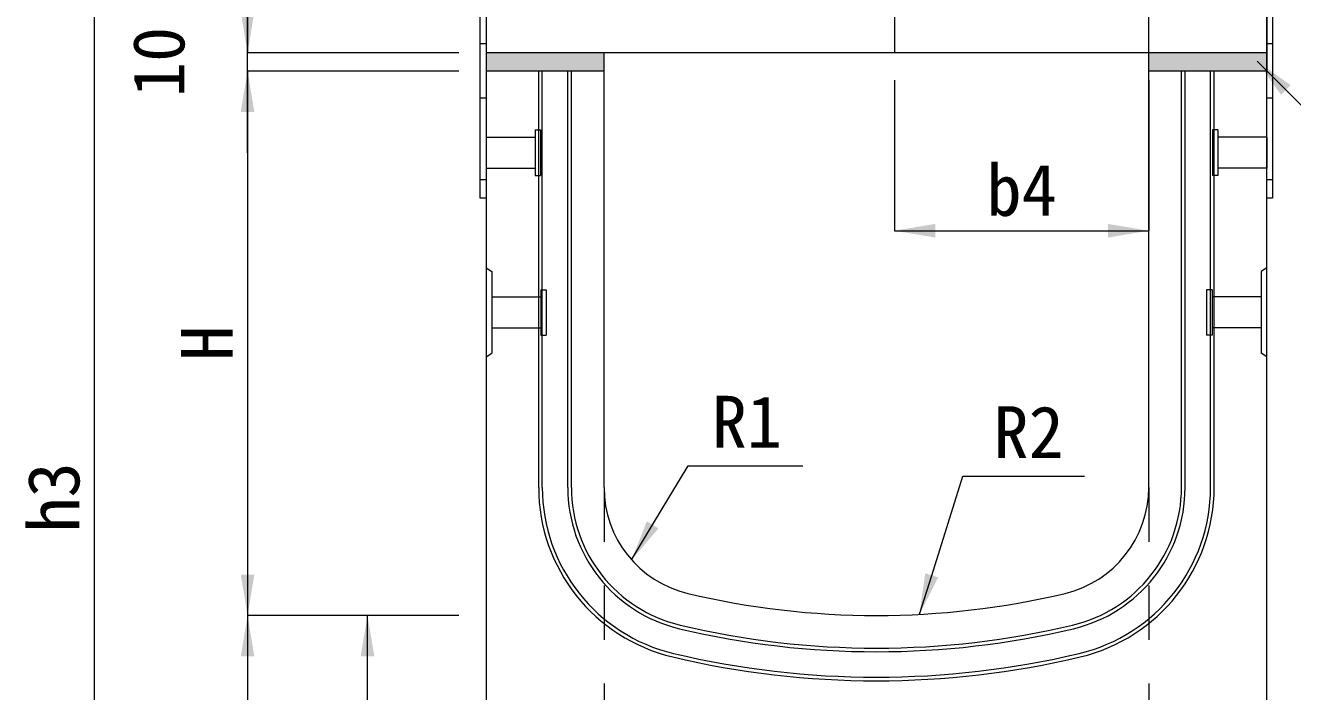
# Model space of a CAD drawing. Units: millimetres, scale not verified. Extents: x 289 to 42849, y -1182 to 27464.
# Drawn here: x 20234 to 20932, y 21139 to 21507 of the extents above; entities that cross this region are included whole.
import ezdxf
from ezdxf.enums import TextEntityAlignment as Align

# ---------------------------------------------------------------- set-up
doc = ezdxf.new("R2010")
doc.units = ezdxf.units.MM
doc.header["$LTSCALE"] = 40
doc.linetypes.add('USER2', pattern=[1.35, 0.75, -0.6])
for name, color, linetype, lineweight in [('0_2', 7, 'Continuous', 20), ('インサート', 3, 'USER2', 5), ('寸法線', 7, 'Continuous', 9), ('本体', 2, 'Continuous', 9), ('ﾊｯﾁﾝｸﾞ', 7, 'Continuous', 5)]:
    doc.layers.add(name, color=color, linetype=linetype, lineweight=lineweight)
doc.styles.add('ＭＳ ゴシック', font='')
doc.styles.get('ＭＳ ゴシック').set_extended_font_data('MS Gothic')

# ---------------------------------------------------------------- blocks, each defined once
blk = doc.blocks.new('filled_arrow')
at = {"color": 0, "linetype": 'Continuous', "lineweight": -2}
blk.add_solid([(7.5, 1.25), (0, 0), (7.5, -1.25)], dxfattribs=at)

msp = doc.modelspace()

# ---------------------------------------------------------------- hatches: boundary and pattern name
at = {"layer": 'ﾊｯﾁﾝｸﾞ'}
for points in [[(20488.12, 21491.37), (20488.12, 21481.37), (20553.12, 21481.37), (20553.12, 21491.37)], [(20918.12, 21481.37), (20918.12, 21491.37), (20853.12, 21491.37), (20853.12, 21481.37)]]:
    msp.add_hatch(color=8, dxfattribs=at).paths.add_polyline_path(points)

# ---------------------------------------------------------------- linework, layer by layer
at = {"layer": '0_2', "linetype": 'USER2', "lineweight": 9}
for p, q in [((20488.12, 21496.37), (20484.92, 21496.37)), ((20921.32, 21496.37), (20918.12, 21496.37)), ((20488.12, 21466.38), (20484.92, 21466.38)), ((20921.32, 21466.38), (20918.12, 21466.38)), ((20488.12, 21421.37), (20484.92, 21421.37)), ((20921.32, 21421.37), (20918.12, 21421.37))]:
    msp.add_line(p, q, dxfattribs=at)
at = {"layer": '0_2', "lineweight": 9}
for p in [(20422.86, 21031.38), (20473.12, 21181.37)]:
    msp.add_line(p, (20422.86, 21181.37), dxfattribs=at)
for points in [[(20484.92, 21411.37), (20484.92, 21551.38), (20488.12, 21551.38), (20488.12, 21411.37)], [(20918.12, 21411.37), (20918.12, 21551.38), (20921.32, 21551.38), (20921.32, 21411.37)]]:
    msp.add_lwpolyline(points, close=True, dxfattribs=at)
at = {"layer": 'インサート'}
for p, q in [((20515.12, 21448.87), (20515.12, 21423.87)), ((20515.12, 21448.87), (20518.12, 21448.87)), ((20518.12, 21448.87), (20518.12, 21423.87)), ((20888.12, 21448.87), (20888.12, 21423.87)), ((20891.12, 21448.87), (20888.12, 21448.87)), ((20891.12, 21448.87), (20891.12, 21423.87)), ((20488.12, 21444.87), (20488.12, 21427.87)), ((20488.12, 21444.87), (20515.12, 21444.87)), ((20918.12, 21444.87), (20891.12, 21444.87)), ((20918.12, 21444.87), (20918.12, 21427.87)), ((20488.12, 21427.87), (20515.12, 21427.87)), ((20918.12, 21427.87), (20891.12, 21427.87)), ((20515.12, 21423.87), (20518.12, 21423.87)), ((20891.12, 21423.87), (20888.12, 21423.87)), ((20491.32, 21356.87), (20491.32, 21339.87)), ((20491.32, 21356.87), (20518.32, 21356.87)), ((20518.32, 21360.87), (20518.32, 21335.87)), ((20518.32, 21360.87), (20521.32, 21360.87)), ((20521.32, 21360.87), (20521.32, 21335.87)), ((20884.91, 21360.87), (20884.91, 21335.87)), ((20887.92, 21360.87), (20884.91, 21360.87)), ((20887.92, 21360.87), (20887.92, 21335.87)), ((20914.92, 21356.87), (20887.92, 21356.87)), ((20914.92, 21356.87), (20914.92, 21339.87)), ((20491.32, 21339.87), (20518.32, 21339.87)), ((20518.32, 21335.87), (20521.32, 21335.87)), ((20887.92, 21335.87), (20884.91, 21335.87)), ((20914.92, 21339.87), (20887.92, 21339.87))]:
    msp.add_line(p, q, dxfattribs=at)
at = {"layer": '寸法線'}
for p, q in [((20272.46, 20931.38), (20272.46, 21561.37)), ((20356.82, 21561.37), (20356.82, 21491.37)), ((20356.82, 21436.37), (20356.82, 21536.37)), ((20473.12, 21491.37), (20356.82, 21491.37)), ((20473.12, 21491.37), (20356.82, 21491.37)), ((20356.82, 21481.37), (20356.82, 21181.37)), ((20473.12, 21481.37), (20356.82, 21481.37)), ((20473.12, 21481.37), (20356.82, 21481.37)), ((20713.01, 21476.37), (20713.01, 21393.36)), ((20853.12, 21476.37), (20853.12, 21393.36)), ((20713.01, 21393.36), (20853.12, 21393.36)), ((20473.12, 21181.37), (20356.82, 21181.37)), ((20356.82, 21181.37), (20356.82, 20931.38)), ((20473.12, 21181.37), (20356.82, 21181.37))]:
    msp.add_line(p, q, dxfattribs=at)
for points in [[(20912.7, 21486.79), (21025.78, 21373.71), (21191.39, 21373.71)], [(20568.31, 21212), (20579.88, 21231.29), (20599.37, 21263.77), (20662.64, 21263.77)], [(20726.83, 21182), (20733.57, 21203.47), (20750.69, 21258.06), (20817.79, 21258.06)]]:
    msp.add_lwpolyline(points, dxfattribs=at)
at = {"layer": '本体', "lineweight": 20}
for p, q in [((20918.12, 21617.51), (20918.12, 21481.37)), ((20488.12, 21555.49), (20488.12, 21481.37)), ((20918.12, 21491.37), (20488.12, 21491.37)), ((20553.12, 21481.37), (20553.12, 21491.37)), ((20853.12, 21481.37), (20853.12, 21491.37)), ((20488.12, 21481.37), (20488.12, 20931.38)), ((20553.12, 21481.37), (20488.12, 21481.37)), ((20553.12, 21251.9), (20553.12, 21481.37)), ((20853.12, 21251.9), (20853.12, 21481.37)), ((20918.12, 21481.37), (20853.12, 21481.37)), ((20918.12, 20931.38), (20918.12, 21481.37))]:
    msp.add_line(p, q, dxfattribs=at)
at = {"layer": '本体', "linetype": 'USER2'}
for p, q in [((20853.12, 21491.37), (20853.12, 21572.2)), ((20713.01, 21569.4), (20713.01, 21491.37)), ((20553.12, 21251.9), (20553.12, 21031.38)), ((20853.12, 21251.9), (20853.12, 21031.38))]:
    msp.add_line(p, q, dxfattribs=at)
at = {"layer": '本体', "color": 4, "lineweight": 5}
for p, q in [((20517.12, 21251.9), (20517.12, 21481.37)), ((20519.12, 21251.9), (20519.12, 21481.37)), ((20533.12, 21251.9), (20533.12, 21481.37)), ((20535.12, 21251.9), (20535.12, 21481.37)), ((20871.12, 21251.9), (20871.12, 21481.37)), ((20873.12, 21251.9), (20873.12, 21481.37)), ((20887.12, 21251.9), (20887.12, 21481.37)), ((20889.12, 21251.9), (20889.12, 21481.37))]:
    msp.add_line(p, q, dxfattribs=at)
at = {"layer": '本体', "color": 4}
for p, q in [((20488.12, 21372.87), (20491.32, 21370.87)), ((20491.32, 21370.87), (20491.32, 21325.87)), ((20918.12, 21372.87), (20914.92, 21370.87)), ((20914.92, 21370.87), (20914.92, 21325.87)), ((20488.12, 21323.87), (20491.32, 21325.87)), ((20918.12, 21323.87), (20914.92, 21325.87))]:
    msp.add_line(p, q, dxfattribs=at)
at = {"layer": '本体', "color": 4, "lineweight": 5}
for centre, radius, start, end in [((20613.12, 21251.9), 96, 180, 256.6577), ((20613.12, 21251.9), 94, 180, 256.6577), ((20613.12, 21251.9), 80, 180, 256.6577), ((20613.12, 21251.9), 78, 180, 256.6577), ((20793.12, 21251.9), 78, 283.34224, 0), ((20793.12, 21251.9), 80, 283.34224, 0), ((20793.12, 21251.9), 94, 283.34224, 0), ((20793.12, 21251.9), 96, 283.34224, 0), ((20703.12, 21631.37), 470, 256.6577, 283.34225), ((20703.12, 21631.37), 468, 256.6577, 283.34225), ((20703.12, 21631.37), 484, 256.6577, 283.34225), ((20703.12, 21631.37), 486, 256.6577, 283.34225)]:
    msp.add_arc(centre, radius, start, end, dxfattribs=at)
at = {"layer": '本体', "lineweight": 20}
for centre, radius, start, end in [((20613.12, 21251.9), 60, 180, 256.6577), ((20793.12, 21251.9), 60, 283.34224, 0), ((20703.12, 21631.37), 450, 256.6577, 283.34224)]:
    msp.add_arc(centre, radius, start, end, dxfattribs=at)

# ---------------------------------------------------------------- block references
at = {"layer": '0_2', "lineweight": 9, "xscale": 3, "yscale": 3, "rotation": 270}
msp.add_blockref('filled_arrow', (20422.86, 21181.37), dxfattribs=at)
at = {"layer": '寸法線', "xscale": 3, "yscale": 3}
for p, rotation in [((20356.82, 21491.37), 90), ((20356.82, 21491.37), 90), ((20912.7, 21486.79), 315), ((20356.82, 21481.37), 270), ((20356.82, 21481.37), 270), ((20853.12, 21393.36), 180), ((20568.31, 21212), 59), ((20356.82, 21181.37), 90), ((20726.83, 21182), 72.6), ((20356.82, 21181.37), 270)]:
    msp.add_blockref('filled_arrow', p, dxfattribs=dict(at, rotation=rotation))
msp.add_blockref('filled_arrow', (20713.01, 21393.36), dxfattribs=at)

# ---------------------------------------------------------------- texts
at = {"layer": '寸法線', "style": 'ＭＳ ゴシック'}
for s, p in [('10', (20307.8, 21486.37)), ('H', (20334.32, 21331.37)), ('h3', (20249.96, 21246.37))]:
    msp.add_text(s, height=28.48, rotation=90, dxfattribs=at).set_placement(p, align=Align.MIDDLE_CENTER)
for s, p in [('b4', (20783.06, 21415.86)), ('R1', (20631.76, 21288.15)), ('R2', (20786.91, 21282.44))]:
    msp.add_text(s, height=28.48, dxfattribs=at).set_placement(p, align=Align.MIDDLE_CENTER)

doc.saveas('drawing.dxf')
